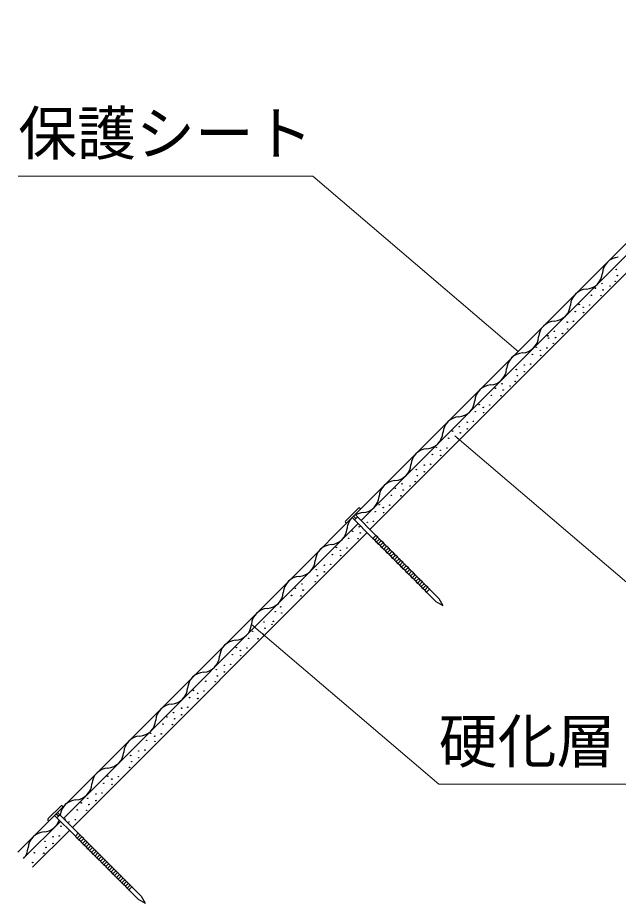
# Model space of a CAD drawing. Units: millimetres, scale not verified. Extents: x 200 to 8200, y 200 to 5825.
# Drawn here: x 1121 to 1834, y 1885 to 2936 of the extents above; entities that cross this region are included whole.
import ezdxf
from ezdxf.enums import TextEntityAlignment as Align

# ---------------------------------------------------------------- set-up
doc = ezdxf.new("R2010")
doc.units = ezdxf.units.MM
doc.header["$LTSCALE"] = 20
doc.layers.add('C-STR', color=7, linetype='Continuous', lineweight=25)
doc.layers.add('C-STR-HTXT', color=1, linetype='Continuous', lineweight=13)
doc.styles.add('ＭＳ ゴシック', font='')
doc.styles.get('ＭＳ ゴシック').set_extended_font_data('MS Gothic')

msp = doc.modelspace()

# ---------------------------------------------------------------- linework, layer by layer
at = {"layer": 'C-STR'}
for p, q in [((3153.61, 3978.03), (1120.83, 1945.24)), ((1528.74, 2338.97), (1878.76, 2688.99)), ((1889.36, 2678.38), (1539.35, 2328.36)), ((1525.89, 2353.84), (1510.33, 2338.28)), ((1527.66, 2352.07), (1512.1, 2336.51)), ((1546.4, 2321.31), (1521.65, 2346.06)), ((1527.66, 2353.48), (1527.31, 2353.84)), ((1175.19, 1985.41), (1525.2, 2335.43)), ((1510.69, 2336.51), (1510.33, 2336.87)), ((1542.86, 2317.77), (1518.11, 2342.52)), ((1522.71, 2341.46), (1519.88, 2344.29)), ((1524.83, 2343.58), (1520.59, 2339.34)), ((1535.81, 2324.83), (1185.79, 1974.81)), ((1546.75, 2321.66), (1542.51, 2317.42)), ((1543.22, 2317.42), (1542.51, 2317.42)), ((1544.98, 2315.65), (1543.22, 2317.42)), ((1548.87, 2319.54), (1544.63, 2315.3)), ((1545.34, 2315.3), (1544.63, 2315.3)), ((1547.1, 2313.53), (1545.34, 2315.3)), ((1546.75, 2320.96), (1546.75, 2321.66)), ((1548.52, 2319.19), (1546.75, 2320.96)), ((1550.99, 2317.42), (1546.75, 2313.18)), ((1547.46, 2313.18), (1546.75, 2313.18)), ((1549.23, 2311.41), (1547.46, 2313.18)), ((1548.87, 2318.83), (1548.87, 2319.54)), ((1550.64, 2317.07), (1548.87, 2318.83)), ((1553.11, 2315.3), (1548.87, 2311.06)), ((1550.99, 2316.71), (1550.99, 2317.42)), ((1552.76, 2314.95), (1550.99, 2316.71)), ((1555.24, 2313.18), (1550.99, 2308.94)), ((1553.11, 2314.59), (1553.11, 2315.3)), ((1554.88, 2312.82), (1553.11, 2314.59)), ((1555.24, 2312.47), (1555.24, 2313.18)), ((1549.58, 2311.06), (1548.87, 2311.06)), ((1551.35, 2309.29), (1549.58, 2311.06)), ((1551.7, 2308.94), (1550.99, 2308.94)), ((1553.47, 2307.17), (1551.7, 2308.94)), ((1557.36, 2311.06), (1553.11, 2306.81)), ((1553.82, 2306.81), (1553.11, 2306.81)), ((1555.59, 2305.05), (1553.82, 2306.81)), ((1557, 2310.7), (1555.24, 2312.47)), ((1559.48, 2308.94), (1555.24, 2304.69)), ((1555.94, 2304.69), (1555.24, 2304.69)), ((1557.71, 2302.92), (1555.94, 2304.69)), ((1557.36, 2310.35), (1557.36, 2311.06)), ((1559.13, 2308.58), (1557.36, 2310.35)), ((1561.6, 2306.81), (1557.36, 2302.57)), ((1558.06, 2302.57), (1557.36, 2302.57)), ((1559.83, 2300.8), (1558.06, 2302.57)), ((1559.48, 2308.23), (1559.48, 2308.94)), ((1561.25, 2306.46), (1559.48, 2308.23)), ((1563.72, 2304.69), (1559.48, 2300.45)), ((1561.6, 2306.11), (1561.6, 2306.81)), ((1563.37, 2304.34), (1561.6, 2306.11)), ((1565.84, 2302.57), (1561.6, 2298.33)), ((1563.72, 2303.99), (1563.72, 2304.69)), ((1565.49, 2302.22), (1563.72, 2303.99)), ((1565.84, 2301.86), (1565.84, 2302.57)), ((1560.19, 2300.45), (1559.48, 2300.45)), ((1561.95, 2298.68), (1560.19, 2300.45)), ((1562.31, 2298.33), (1561.6, 2298.33)), ((1564.08, 2296.56), (1562.31, 2298.33)), ((1567.96, 2300.45), (1563.72, 2296.21)), ((1564.43, 2296.21), (1563.72, 2296.21)), ((1566.2, 2294.44), (1564.43, 2296.21)), ((1567.61, 2300.1), (1565.84, 2301.86)), ((1570.09, 2298.33), (1565.84, 2294.09)), ((1566.55, 2294.09), (1565.84, 2294.09)), ((1568.32, 2292.32), (1566.55, 2294.09)), ((1567.96, 2299.74), (1567.96, 2300.45)), ((1569.73, 2297.98), (1567.96, 2299.74)), ((1572.21, 2296.21), (1567.96, 2291.96)), ((1568.67, 2291.96), (1567.96, 2291.96)), ((1570.44, 2290.2), (1568.67, 2291.96)), ((1570.09, 2297.62), (1570.09, 2298.33)), ((1571.85, 2295.85), (1570.09, 2297.62)), ((1574.33, 2294.09), (1570.09, 2289.84)), ((1572.21, 2295.5), (1572.21, 2296.21)), ((1573.97, 2293.73), (1572.21, 2295.5)), ((1576.45, 2291.96), (1572.21, 2287.72)), ((1574.33, 2293.38), (1574.33, 2294.09)), ((1576.1, 2291.61), (1574.33, 2293.38)), ((1576.45, 2291.26), (1576.45, 2291.96)), ((1570.79, 2289.84), (1570.09, 2289.84)), ((1572.56, 2288.08), (1570.79, 2289.84)), ((1572.91, 2287.72), (1572.21, 2287.72)), ((1574.68, 2285.95), (1572.91, 2287.72)), ((1578.57, 2289.84), (1574.33, 2285.6)), ((1575.04, 2285.6), (1574.33, 2285.6)), ((1576.8, 2283.83), (1575.04, 2285.6)), ((1578.22, 2289.49), (1576.45, 2291.26)), ((1580.69, 2287.72), (1576.45, 2283.48)), ((1577.16, 2283.48), (1576.45, 2283.48)), ((1578.92, 2281.71), (1577.16, 2283.48)), ((1578.57, 2289.14), (1578.57, 2289.84)), ((1580.34, 2287.37), (1578.57, 2289.14)), ((1582.81, 2285.6), (1578.57, 2281.36)), ((1579.28, 2281.36), (1578.57, 2281.36)), ((1581.05, 2279.59), (1579.28, 2281.36)), ((1580.69, 2287.01), (1580.69, 2287.72)), ((1582.46, 2285.25), (1580.69, 2287.01)), ((1584.93, 2283.48), (1580.69, 2279.24)), ((1582.81, 2284.89), (1582.81, 2285.6)), ((1584.58, 2283.13), (1582.81, 2284.89)), ((1587.06, 2281.36), (1582.81, 2277.12)), ((1584.93, 2282.77), (1584.93, 2283.48)), ((1586.7, 2281), (1584.93, 2282.77)), ((1587.06, 2280.65), (1587.06, 2281.36)), ((1581.4, 2279.24), (1580.69, 2279.24)), ((1583.17, 2277.47), (1581.4, 2279.24)), ((1583.52, 2277.12), (1582.81, 2277.12)), ((1585.29, 2275.35), (1583.52, 2277.12)), ((1589.18, 2279.24), (1584.93, 2274.99)), ((1585.64, 2274.99), (1584.93, 2274.99)), ((1587.41, 2273.23), (1585.64, 2274.99)), ((1588.82, 2278.88), (1587.06, 2280.65)), ((1591.3, 2277.12), (1587.06, 2272.87)), ((1587.76, 2272.87), (1587.06, 2272.87)), ((1589.53, 2271.1), (1587.76, 2272.87)), ((1589.18, 2278.53), (1589.18, 2279.24)), ((1590.95, 2276.76), (1589.18, 2278.53)), ((1593.42, 2274.99), (1589.18, 2270.75)), ((1589.88, 2270.75), (1589.18, 2270.75)), ((1591.65, 2268.98), (1589.88, 2270.75)), ((1591.3, 2276.41), (1591.3, 2277.12)), ((1593.07, 2274.64), (1591.3, 2276.41)), ((1595.54, 2272.87), (1591.3, 2268.63)), ((1593.42, 2274.29), (1593.42, 2274.99)), ((1595.19, 2272.52), (1593.42, 2274.29)), ((1597.66, 2270.75), (1593.42, 2266.51)), ((1595.54, 2272.17), (1595.54, 2272.87)), ((1597.31, 2270.4), (1595.54, 2272.17)), ((1597.66, 2270.04), (1597.66, 2270.75)), ((1592.01, 2268.63), (1591.3, 2268.63)), ((1593.77, 2266.86), (1592.01, 2268.63)), ((1594.13, 2266.51), (1593.42, 2266.51)), ((1595.89, 2264.74), (1594.13, 2266.51)), ((1599.78, 2268.63), (1595.54, 2264.39)), ((1596.25, 2264.39), (1595.54, 2264.39)), ((1598.02, 2262.62), (1596.25, 2264.39)), ((1599.43, 2268.28), (1597.66, 2270.04)), ((1601.91, 2266.51), (1597.66, 2262.27)), ((1598.37, 2262.27), (1597.66, 2262.27)), ((1600.14, 2260.5), (1598.37, 2262.27)), ((1599.78, 2267.92), (1599.78, 2268.63)), ((1601.55, 2266.16), (1599.78, 2267.92)), ((1604.03, 2264.39), (1599.78, 2260.14)), ((1601.91, 2265.8), (1601.91, 2266.51)), ((1603.67, 2264.03), (1601.91, 2265.8)), ((1606.15, 2262.27), (1601.91, 2258.02)), ((1604.03, 2263.68), (1604.03, 2264.39)), ((1605.79, 2261.91), (1604.03, 2263.68)), ((1606.15, 2261.56), (1606.15, 2262.27)), ((1607.92, 2259.79), (1606.15, 2261.56)), ((1600.49, 2260.14), (1599.78, 2260.14)), ((1602.26, 2258.38), (1600.49, 2260.14)), ((1602.61, 2258.02), (1601.91, 2258.02)), ((1604.38, 2256.26), (1602.61, 2258.02)), ((1608.27, 2260.14), (1604.03, 2255.9)), ((1604.73, 2255.9), (1604.03, 2255.9)), ((1606.5, 2254.13), (1604.73, 2255.9)), ((1610.39, 2258.02), (1606.15, 2253.78)), ((1606.86, 2253.78), (1606.15, 2253.78)), ((1617.63, 2243.01), (1606.86, 2253.78)), ((1608.27, 2259.44), (1608.27, 2260.14)), ((1610.04, 2257.67), (1608.27, 2259.44)), ((1610.39, 2257.32), (1610.39, 2258.02)), ((1621.16, 2246.54), (1610.39, 2257.32)), ((1617.63, 2243.01), (1625.95, 2238.22)), ((1621.16, 2246.54), (1625.95, 2238.22)), ((1172.34, 2000.28), (1156.78, 1984.73)), ((1174.11, 1998.52), (1158.55, 1982.96)), ((1174.11, 1999.93), (1173.75, 2000.28)), ((1189.31, 1964.22), (1164.56, 1988.97)), ((1169.16, 1987.91), (1166.33, 1990.74)), ((1171.28, 1990.03), (1167.03, 1985.79)), ((1192.84, 1967.76), (1168.1, 1992.5)), ((1127.85, 1938.08), (1171.65, 1981.88)), ((1157.14, 1982.96), (1156.78, 1983.31)), ((1182.26, 1971.27), (1138.35, 1927.36)), ((1193.2, 1968.11), (1188.95, 1963.87)), ((1195.32, 1965.99), (1191.08, 1961.75)), ((1193.2, 1967.4), (1193.2, 1968.11)), ((1194.97, 1965.63), (1193.2, 1967.4)), ((1195.32, 1965.28), (1195.32, 1965.99)), ((1189.66, 1963.87), (1188.95, 1963.87)), ((1191.43, 1962.1), (1189.66, 1963.87)), ((1191.78, 1961.75), (1191.08, 1961.75)), ((1193.55, 1959.98), (1191.78, 1961.75)), ((1197.44, 1963.87), (1193.2, 1959.62)), ((1193.9, 1959.62), (1193.2, 1959.62)), ((1195.67, 1957.86), (1193.9, 1959.62)), ((1197.09, 1963.51), (1195.32, 1965.28)), ((1199.56, 1961.75), (1195.32, 1957.5)), ((1196.03, 1957.5), (1195.32, 1957.5)), ((1197.79, 1955.74), (1196.03, 1957.5)), ((1197.44, 1963.16), (1197.44, 1963.87)), ((1199.21, 1961.39), (1197.44, 1963.16)), ((1201.68, 1959.62), (1197.44, 1955.38)), ((1198.15, 1955.38), (1197.44, 1955.38)), ((1199.92, 1953.61), (1198.15, 1955.38)), ((1199.56, 1961.04), (1199.56, 1961.75)), ((1201.33, 1959.27), (1199.56, 1961.04)), ((1203.8, 1957.5), (1199.56, 1953.26)), ((1201.68, 1958.92), (1201.68, 1959.62)), ((1203.45, 1957.15), (1201.68, 1958.92)), ((1205.93, 1955.38), (1201.68, 1951.14)), ((1203.8, 1956.8), (1203.8, 1957.5)), ((1205.57, 1955.03), (1203.8, 1956.8)), ((1205.93, 1954.67), (1205.93, 1955.38)), ((1200.27, 1953.26), (1199.56, 1953.26)), ((1202.04, 1951.49), (1200.27, 1953.26)), ((1202.39, 1951.14), (1201.68, 1951.14)), ((1204.16, 1949.37), (1202.39, 1951.14)), ((1208.05, 1953.26), (1203.8, 1949.02)), ((1204.51, 1949.02), (1203.8, 1949.02)), ((1206.28, 1947.25), (1204.51, 1949.02)), ((1207.69, 1952.91), (1205.93, 1954.67)), ((1210.17, 1951.14), (1205.93, 1946.9)), ((1206.63, 1946.9), (1205.93, 1946.9)), ((1208.4, 1945.13), (1206.63, 1946.9)), ((1208.05, 1952.55), (1208.05, 1953.26)), ((1209.81, 1950.79), (1208.05, 1952.55)), ((1212.29, 1949.02), (1208.05, 1944.78)), ((1210.17, 1950.43), (1210.17, 1951.14)), ((1211.94, 1948.66), (1210.17, 1950.43)), ((1214.41, 1946.9), (1210.17, 1942.65)), ((1212.29, 1948.31), (1212.29, 1949.02)), ((1214.06, 1946.54), (1212.29, 1948.31)), ((1214.41, 1946.19), (1214.41, 1946.9)), ((1216.18, 1944.42), (1214.41, 1946.19)), ((1208.75, 1944.78), (1208.05, 1944.78)), ((1210.52, 1943.01), (1208.75, 1944.78)), ((1210.88, 1942.65), (1210.17, 1942.65)), ((1212.64, 1940.89), (1210.88, 1942.65)), ((1216.53, 1944.78), (1212.29, 1940.53)), ((1213, 1940.53), (1212.29, 1940.53)), ((1214.76, 1938.76), (1213, 1940.53)), ((1218.65, 1942.65), (1214.41, 1938.41)), ((1215.12, 1938.41), (1214.41, 1938.41)), ((1216.89, 1936.64), (1215.12, 1938.41)), ((1216.53, 1944.07), (1216.53, 1944.78)), ((1218.3, 1942.3), (1216.53, 1944.07)), ((1220.77, 1940.53), (1216.53, 1936.29)), ((1217.24, 1936.29), (1216.53, 1936.29)), ((1219.01, 1934.52), (1217.24, 1936.29)), ((1218.65, 1941.95), (1218.65, 1942.65)), ((1220.42, 1940.18), (1218.65, 1941.95)), ((1222.9, 1938.41), (1218.65, 1934.17)), ((1220.77, 1939.83), (1220.77, 1940.53)), ((1222.54, 1938.06), (1220.77, 1939.83)), ((1225.02, 1936.29), (1220.77, 1932.05)), ((1222.9, 1937.7), (1222.9, 1938.41)), ((1224.66, 1935.94), (1222.9, 1937.7)), ((1225.02, 1935.58), (1225.02, 1936.29)), ((1226.79, 1933.82), (1225.02, 1935.58)), ((1219.36, 1934.17), (1218.65, 1934.17)), ((1221.13, 1932.4), (1219.36, 1934.17)), ((1221.48, 1932.05), (1220.77, 1932.05)), ((1223.25, 1930.28), (1221.48, 1932.05)), ((1227.14, 1934.17), (1222.9, 1929.93)), ((1223.6, 1929.93), (1222.9, 1929.93)), ((1225.37, 1928.16), (1223.6, 1929.93)), ((1229.26, 1932.05), (1225.02, 1927.8)), ((1225.72, 1927.8), (1225.02, 1927.8)), ((1227.49, 1926.04), (1225.72, 1927.8)), ((1227.14, 1933.46), (1227.14, 1934.17)), ((1228.91, 1931.69), (1227.14, 1933.46)), ((1231.38, 1929.93), (1227.14, 1925.68)), ((1227.85, 1925.68), (1227.14, 1925.68)), ((1229.61, 1923.92), (1227.85, 1925.68)), ((1229.26, 1931.34), (1229.26, 1932.05)), ((1231.03, 1929.57), (1229.26, 1931.34)), ((1233.5, 1927.8), (1229.26, 1923.56)), ((1231.38, 1929.22), (1231.38, 1929.93)), ((1233.15, 1927.45), (1231.38, 1929.22)), ((1235.62, 1925.68), (1231.38, 1921.44)), ((1233.5, 1927.1), (1233.5, 1927.8)), ((1235.27, 1925.33), (1233.5, 1927.1)), ((1235.62, 1924.98), (1235.62, 1925.68)), ((1237.39, 1923.21), (1235.62, 1924.98)), ((1229.97, 1923.56), (1229.26, 1923.56)), ((1231.73, 1921.79), (1229.97, 1923.56)), ((1232.09, 1921.44), (1231.38, 1921.44)), ((1233.86, 1919.67), (1232.09, 1921.44)), ((1237.75, 1923.56), (1233.5, 1919.32)), ((1234.21, 1919.32), (1233.5, 1919.32)), ((1235.98, 1917.55), (1234.21, 1919.32)), ((1239.87, 1921.44), (1235.62, 1917.2)), ((1236.33, 1917.2), (1235.62, 1917.2)), ((1238.1, 1915.43), (1236.33, 1917.2)), ((1237.75, 1922.85), (1237.75, 1923.56)), ((1239.51, 1921.09), (1237.75, 1922.85)), ((1241.99, 1919.32), (1237.75, 1915.08)), ((1238.45, 1915.08), (1237.75, 1915.08)), ((1240.22, 1913.31), (1238.45, 1915.08)), ((1239.87, 1920.73), (1239.87, 1921.44)), ((1241.63, 1918.97), (1239.87, 1920.73)), ((1244.11, 1917.2), (1239.87, 1912.96)), ((1241.99, 1918.61), (1241.99, 1919.32)), ((1243.76, 1916.84), (1241.99, 1918.61)), ((1246.23, 1915.08), (1241.99, 1910.83)), ((1244.11, 1916.49), (1244.11, 1917.2)), ((1245.88, 1914.72), (1244.11, 1916.49)), ((1246.23, 1914.37), (1246.23, 1915.08)), ((1248, 1912.6), (1246.23, 1914.37)), ((1240.57, 1912.96), (1239.87, 1912.96)), ((1242.34, 1911.19), (1240.57, 1912.96)), ((1242.7, 1910.83), (1241.99, 1910.83)), ((1244.46, 1909.07), (1242.7, 1910.83)), ((1248.35, 1912.96), (1244.11, 1908.71)), ((1244.82, 1908.71), (1244.11, 1908.71)), ((1246.58, 1906.94), (1244.82, 1908.71)), ((1250.47, 1910.83), (1246.23, 1906.59)), ((1246.94, 1906.59), (1246.23, 1906.59)), ((1248.71, 1904.82), (1246.94, 1906.59)), ((1248.35, 1912.25), (1248.35, 1912.96)), ((1250.12, 1910.48), (1248.35, 1912.25)), ((1252.59, 1908.71), (1248.35, 1904.47)), ((1249.06, 1904.47), (1248.35, 1904.47)), ((1250.83, 1902.7), (1249.06, 1904.47)), ((1250.47, 1910.13), (1250.47, 1910.83)), ((1252.24, 1908.36), (1250.47, 1910.13)), ((1254.72, 1906.59), (1250.47, 1902.35)), ((1252.59, 1908.01), (1252.59, 1908.71)), ((1254.36, 1906.24), (1252.59, 1908.01)), ((1256.84, 1904.47), (1252.59, 1900.23)), ((1254.72, 1905.88), (1254.72, 1906.59)), ((1256.48, 1904.12), (1254.72, 1905.88)), ((1256.84, 1903.76), (1256.84, 1904.47)), ((1267.61, 1892.99), (1256.84, 1903.76)), ((1251.18, 1902.35), (1250.47, 1902.35)), ((1252.95, 1900.58), (1251.18, 1902.35)), ((1253.3, 1900.23), (1252.59, 1900.23)), ((1264.07, 1889.45), (1253.3, 1900.23)), ((1267.61, 1892.99), (1272.39, 1884.67)), ((1264.07, 1889.45), (1272.39, 1884.67))]:
    msp.add_line(p, q, dxfattribs=at)
for centre in [(1832.02, 2637.12), (1833.33, 2629.81), (1815.05, 2620.15), (1824.63, 2617.54), (1830.7, 2622.91), (1807.2, 2614.87), (1816.36, 2612.84), (1802.48, 2606.47), (1813.73, 2605.94), (1783.15, 2587.14), (1787.88, 2595.54), (1792.7, 2592.08), (1793.04, 2585.96), (1800.41, 2594.94), (1781.08, 2575.61), (1773.71, 2574.52), (1774.13, 2566.34), (1750.63, 2558.3), (1751.57, 2555.56), (1758.48, 2563.58), (1759.79, 2556.27), (1768.06, 2560.97), (1736.97, 2544.63), (1749.5, 2544.03), (1757.16, 2549.37), (1732.24, 2536.23), (1741.79, 2541.17), (1742.13, 2535.04), (1722.79, 2523.6), (1730.17, 2524.7), (1713.23, 2518.32), (1722.8, 2515.72), (1711.91, 2504.12), (1714.54, 2511.02), (1688.41, 2496.08), (1696.26, 2501.35), (1697.57, 2494.05), (1705.83, 2498.75), (1683.68, 2487.68), (1694.93, 2487.15), (1669.08, 2476.75), (1673.91, 2473.29), (1681.61, 2476.14), (1664.36, 2468.35), (1674.24, 2467.16), (1645.35, 2450.44), (1654.91, 2455.72), (1662.29, 2456.82), (1637.5, 2445.16), (1646.65, 2443.14), (1654.92, 2447.84), (1632.77, 2436.76), (1644.02, 2436.23), (1618.17, 2425.84), (1622.99, 2422.37), (1630.7, 2425.23), (1613.45, 2417.44), (1623.33, 2416.25), (1594.43, 2399.53), (1604, 2404.81), (1604.01, 2396.93), (1611.38, 2405.91), (1595.74, 2392.22), (1569.61, 2377.28), (1577.46, 2382.56), (1587.04, 2379.96), (1593.11, 2385.32), (1564.89, 2368.88), (1576.14, 2368.35), (1578.77, 2375.25), (1550.29, 2357.96), (1562.82, 2357.35), (1545.57, 2349.56), (1555.11, 2354.49), (1555.45, 2348.37), (1536.12, 2336.93), (1543.49, 2338.02), (1518.7, 2326.37), (1526.55, 2331.65), (1527.86, 2324.34), (1513.98, 2317.97), (1525.23, 2317.44), (1499.38, 2307.05), (1504.2, 2303.58), (1511.91, 2306.44), (1494.65, 2298.64), (1504.54, 2297.46), (1485.21, 2286.02), (1492.58, 2287.11), (1475.64, 2280.73), (1476.95, 2273.43), (1485.21, 2278.13), (1458.67, 2263.76), (1474.32, 2266.53), (1446.1, 2250.09), (1450.82, 2258.49), (1457.35, 2249.56), (1459.98, 2256.46), (1426.77, 2230.76), (1433.26, 2236.49), (1434.57, 2229.19), (1413.41, 2218.51), (1424.7, 2219.23), (1399.91, 2207.58), (1414.72, 2211.2), (1422.99, 2215.91), (1395.19, 2199.18), (1406.44, 2198.65), (1412.09, 2204.3), (1380.58, 2188.25), (1393.11, 2187.64), (1375.86, 2179.85), (1385.41, 2184.79), (1385.75, 2178.66), (1366.41, 2167.22), (1373.79, 2168.32), (1356.85, 2161.94), (1366.42, 2159.34), (1344.27, 2148.26), (1355.52, 2147.73), (1358.15, 2154.64), (1329.67, 2137.34), (1334.49, 2133.87), (1342.2, 2136.73), (1324.95, 2128.94), (1334.83, 2127.75), (1315.5, 2116.31), (1322.88, 2117.41), (1298.09, 2105.75), (1305.93, 2111.03), (1307.24, 2103.72), (1315.51, 2108.43), (1293.36, 2097.35), (1304.61, 2096.82), (1278.76, 2086.43), (1283.58, 2082.96), (1291.29, 2085.82), (1274.04, 2078.03), (1283.92, 2076.84), (1264.59, 2065.4), (1271.96, 2066.49), (1255.02, 2060.12), (1256.33, 2052.81), (1264.6, 2057.51), (1253.7, 2045.91), (1227.85, 2035.52), (1232.67, 2032.05), (1240.38, 2034.91), (1223.12, 2027.12), (1233.01, 2025.93), (1204.11, 2009.2), (1213.68, 2014.49), (1221.05, 2015.58), (1196.26, 2003.93), (1205.42, 2001.9), (1213.69, 2006.6), (1191.54, 1995.53), (1202.79, 1995), (1172.21, 1976.2), (1176.94, 1984.6), (1181.76, 1981.14), (1189.47, 1984), (1153.2, 1958.29), (1162.77, 1963.58), (1162.77, 1955.69), (1170.14, 1964.67), (1140.63, 1944.62), (1154.51, 1950.99), (1151.88, 1944.09), (1138.55, 1933.08)]:
    msp.add_circle(centre, 0.3, dxfattribs=at)
for centre, radius, start, end in [((1835.74, 2631.34), 20.38, 93.88791, 176.11209), ((1795.08, 2634.1), 20.38, 273.88791, 356.11209), ((1797.84, 2593.44), 20.38, 93.88791, 176.11209), ((1757.18, 2596.2), 20.38, 273.88791, 356.11209), ((1759.94, 2555.54), 20.38, 93.88791, 176.11209), ((1719.28, 2558.3), 20.38, 273.88791, 356.11209), ((1722.04, 2517.64), 20.38, 93.88791, 176.11209), ((1681.38, 2520.4), 20.38, 273.88791, 356.11209), ((1684.14, 2479.73), 20.38, 93.88791, 176.11209), ((1643.47, 2482.5), 20.38, 273.88791, 356.11209), ((1646.24, 2441.83), 20.38, 93.88791, 176.11209), ((1605.57, 2444.6), 20.38, 273.88791, 356.11209), ((1608.34, 2403.93), 20.38, 93.88791, 176.11209), ((1567.67, 2406.7), 20.38, 273.88791, 356.11209), ((1570.44, 2366.03), 20.38, 93.88791, 176.11209), ((1529.77, 2368.8), 20.38, 273.88791, 356.11209), ((1532.54, 2328.13), 20.38, 93.88791, 120.86044), ((1526.6, 2353.13), 1, 45, 135), ((1526.95, 2352.78), 1, 315, 45), ((1511.04, 2337.57), 1, 135, 225), ((1511.4, 2337.22), 1, 225, 315), ((1532.54, 2328.13), 20.38, 133.76293, 176.11209), ((1491.87, 2330.89), 20.38, 273.88791, 356.11209), ((1494.63, 2290.23), 20.38, 93.88791, 176.11209), ((1453.97, 2292.99), 20.38, 273.88791, 356.11209), ((1456.73, 2252.33), 20.38, 93.88791, 176.11209), ((1416.07, 2255.09), 20.38, 273.88791, 356.11209), ((1418.83, 2214.43), 20.38, 93.88791, 176.11209), ((1378.17, 2217.19), 20.38, 273.88791, 356.11209), ((1380.93, 2176.53), 20.38, 93.88791, 176.11209), ((1340.27, 2179.29), 20.38, 273.88791, 356.11209), ((1343.03, 2138.63), 20.38, 93.88791, 176.11209), ((1302.37, 2141.39), 20.38, 273.88791, 356.11209), ((1305.13, 2100.73), 20.38, 93.88791, 176.11209), ((1264.47, 2103.49), 20.38, 273.88791, 356.11209), ((1267.23, 2062.82), 20.38, 93.88791, 176.11209), ((1226.56, 2065.59), 20.38, 273.88791, 356.11209), ((1229.33, 2024.92), 20.38, 93.88791, 176.11209), ((1188.66, 2027.69), 20.38, 273.88791, 356.11209), ((1191.43, 1987.02), 20.38, 93.88791, 173.26813), ((1173.05, 1999.58), 1, 45, 135), ((1173.4, 1999.22), 1, 315, 45), ((1150.76, 1989.79), 20.38, 273.88791, 341.7679), ((1157.49, 1984.02), 1, 135, 225), ((1157.84, 1983.67), 1, 225, 315), ((1153.53, 1949.12), 20.38, 93.88791, 176.11209), ((1112.86, 1951.89), 20.38, 317.04491, 356.11209)]:
    msp.add_arc(centre, radius, start, end, dxfattribs=at)
at = {"layer": 'C-STR-HTXT'}
for p, q in [((1121.4, 2747.68), (1471.4, 2747.68)), ((1471.4, 2747.68), (1715.32, 2539.63)), ((1639.97, 2439.61), (1880.09, 2234.8)), ((1398.5, 2215.81), (1620.96, 2026.06)), ((1620.96, 2026.06), (2880.96, 2026.06))]:
    msp.add_line(p, q, dxfattribs=at)

# ---------------------------------------------------------------- texts
at = {"layer": 'C-STR-HTXT', "color": 7, "style": 'ＭＳ ゴシック'}
for s, p in [('保護シート', (1121.4, 2757.68)), ('硬化層（ガラス長繊維・水硬化性樹脂）', (1620.96, 2036.06))]:
    msp.add_text(s, height=51.32, dxfattribs=at).set_placement(p, align=Align.BOTTOM_LEFT)

doc.saveas('drawing.dxf')
